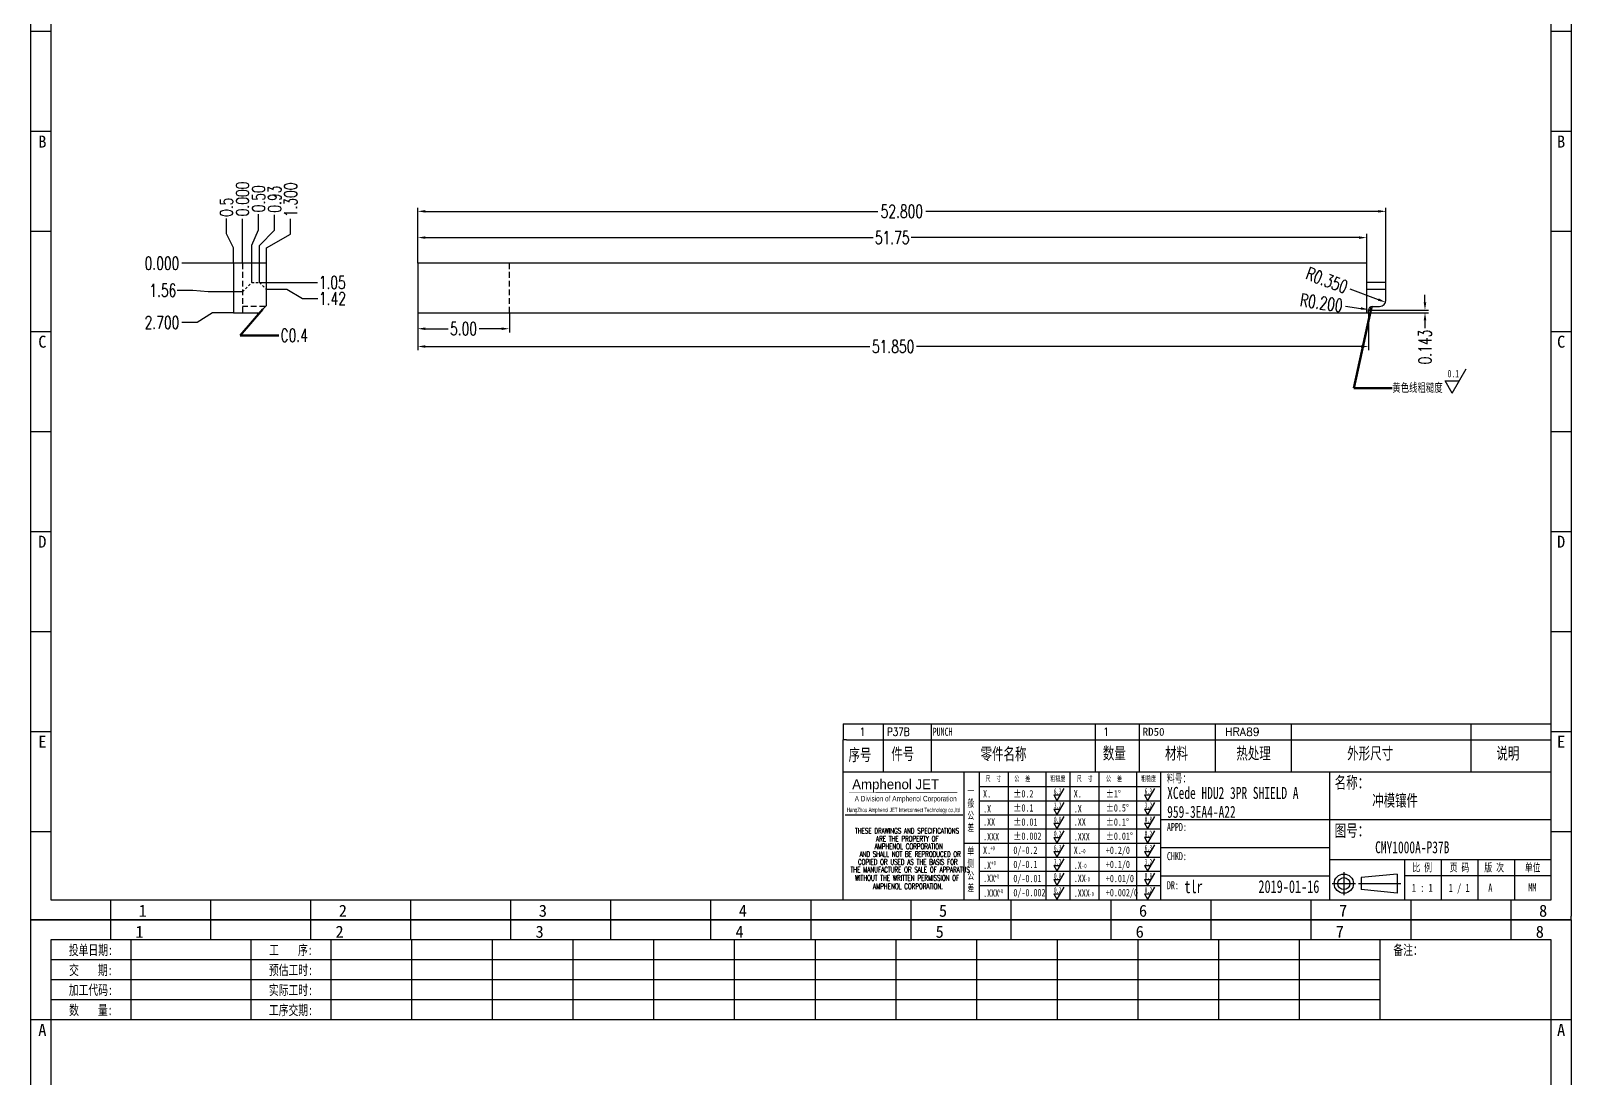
# Model space of a CAD drawing. Header units: millimetres. Extents: x -2852 to 5627, y -2271 to 1849.
# Drawn here: x -622.1 to -538.1, y 42.5 to 99.6 of the extents above; entities that cross this region are included whole.
import ezdxf
from ezdxf.enums import TextEntityAlignment as Align

# ---------------------------------------------------------------- set-up
doc = ezdxf.new("R2010")
doc.units = ezdxf.units.MM
doc.header["$PDSIZE"] = 3
doc.linetypes.add('DASHED', pattern=[19.05, 12.7, -6.35])
doc.linetypes.add('DASHED2', pattern=[9.525, 6.35, -3.175])
for name, color, linetype in [('1', 7, 'Continuous'), ('11', 4, 'DASHED2'), ('41', 1, 'Continuous')]:
    doc.layers.add(name, color=color, linetype=linetype)
doc.styles.add('CH', font='仿宋_GB2312_0.ttf')
doc.styles.add('jet02', font='simplex.shx', dxfattribs={"width": 0.7})
doc.styles.add('SIMPLEX', font='SIMPLEX')
doc.styles.get("Standard").update_dxf_attribs({"font": '仿宋_GB2312_0.ttf', "width": 0.7})
doc.styles.add('TEXTSTYLE_1', font='TRIUMB.TTF')
doc.styles.add('TEXTSTYLE_2', font='TRIUM.TTF')
doc.styles.add('tk', font='', dxfattribs={"width": 0.7})
doc.styles.add('tk 2', font='仿宋_GB2312_0.ttf', dxfattribs={"width": 0.65})
doc.styles.add('tk 4', font='simplex.shx', dxfattribs={"width": 0.65, "bigfont": 'bigfont.shx'})
doc.styles.get('tk').set_extended_font_data('NSimSun')
doc.dimstyles.new('jet02', dxfattribs={"dimtxt": 3.5, "dimasz": 2.1, "dimexe": 1, "dimexo": 0, "dimgap": 0.5, "dimtad": 0, "dimtoh": 1, "dimdec": 3, "dimzin": 9, "dimdsep": 46, "dimtxsty": 'jet02', "dimcen": 0, "dimclrt": 256, "dimazin": 2, "dimtfac": 1, "dimtdec": 3, "dimtofl": 0, "dimtmove": 0, "dimatfit": 1, "dimfxl": 0, "dimarcsym": 0})

# ---------------------------------------------------------------- blocks, each defined once
blk = doc.blocks.new('A3-N')
at = {"layer": '1', "color": 1}
for p, q in [((0, 0), (0, 296.73)), ((0, 296.73), (420, 296.73)), ((21.82, 291.27), (21.82, 296.73)), ((49.09, 291.27), (49.09, 296.73)), ((76.36, 291.27), (76.36, 296.73)), ((103.64, 291.27), (103.64, 296.73)), ((103.64, 291.27), (103.64, 296.73)), ((103.64, 291.27), (103.64, 296.73)), ((130.91, 291.27), (130.91, 296.73)), ((158.18, 291.27), (158.18, 296.73)), ((185.45, 291.27), (185.45, 296.73)), ((212.73, 291.27), (212.73, 296.73)), ((240, 291.27), (240, 296.73)), ((267.27, 291.27), (267.27, 296.73)), ((294.55, 291.27), (294.55, 296.73)), ((321.82, 291.27), (321.82, 296.73)), ((349.09, 291.27), (349.09, 296.73)), ((376.36, 291.27), (376.36, 296.73)), ((403.64, 291.27), (403.64, 296.73)), ((420, 296.73), (420, 1)), ((5.45, 269.45), (0, 269.45)), ((420, 269.45), (414.55, 269.45)), ((5.45, 242.18), (0, 242.18)), ((420, 242.18), (414.55, 242.18)), ((5.45, 214.91), (0, 214.91)), ((420, 214.91), (414.55, 214.91)), ((5.45, 187.64), (0, 187.64)), ((420, 187.64), (414.55, 187.64)), ((5.45, 160.36), (0, 160.36)), ((420, 160.36), (414.55, 160.36)), ((5.45, 133.09), (0, 133.09)), ((420, 133.09), (414.55, 133.09)), ((5.45, 105.82), (0, 105.82)), ((420, 105.82), (414.55, 105.82)), ((5.45, 78.55), (0, 78.55)), ((420, 78.55), (414.55, 78.55)), ((5.45, 51.27), (0, 51.27)), ((420, 51.27), (414.55, 51.27)), ((222.45, 49.09), (221.45, 49.09)), ((221.45, 49.09), (221.45, 40.36)), ((222.45, 49.09), (414.55, 49.09)), ((232.36, 49.09), (232.36, 40.36)), ((245.45, 49.09), (245.45, 40.36)), ((290.18, 49.09), (290.18, 40.36)), ((302.18, 49.09), (302.18, 40.36)), ((322.91, 49.09), (322.91, 40.36)), ((343.64, 49.09), (343.64, 40.36)), ((392.73, 40.36), (392.73, 49.09)), ((258.55, 40.36), (258.55, 5.44)), ((266.45, 40.36), (266.45, 5.44)), ((276.78, 40.36), (276.78, 5.45)), ((291.18, 40.36), (291.18, 5.45)), ((301.51, 40.37), (301.51, 5.46)), ((308.01, 40.36), (308.01, 5.45)), ((354.09, 40.36), (354.09, 5.45)), ((308.01, 32.39), (258.55, 32.39)), ((308.01, 28.54), (258.55, 28.54)), ((414.55, 27.27), (308.01, 27.27)), ((5.45, 24), (0, 24)), ((308.01, 24.69), (258.55, 24.69)), ((420, 24), (414.55, 24)), ((308.01, 16.99), (258.55, 16.99)), ((354.09, 19.63), (308.01, 19.63)), ((308.01, 13.14), (258.55, 13.14)), ((414.55, 16.36), (354.09, 16.36)), ((374.55, 16.36), (374.55, 5.45)), ((384.55, 16.36), (384.55, 5.45)), ((394.55, 16.36), (394.55, 5.45)), ((404.55, 16.36), (404.55, 5.45)), ((308.01, 9.29), (258.55, 9.29)), ((308.01, 11.99), (354.09, 11.99)), ((372.51, 12.49), (362.69, 11.5)), ((362.69, 11.5), (362.69, 8.23)), ((372.51, 12.49), (372.51, 7.25)), ((414.55, 12), (374.55, 12)), ((21.82, 0), (21.82, 5.45)), ((49.09, 0), (49.09, 5.45)), ((76.36, 0), (76.36, 5.45)), ((103.64, 0), (103.64, 5.45)), ((130.91, 0), (130.91, 5.45)), ((158.18, 0), (158.18, 5.45)), ((185.45, 0), (185.45, 5.45)), ((212.73, 0), (212.73, 5.45)), ((240, 0), (240, 5.45)), ((267.27, 0), (267.27, 5.45)), ((294.55, 0), (294.55, 5.45)), ((321.82, 0), (321.82, 5.45)), ((349.09, 0), (349.09, 5.45)), ((372.51, 7.25), (362.69, 8.23)), ((376.36, 0), (376.36, 5.45)), ((403.64, 0), (403.64, 5.45)), ((1, 0), (0, 0)), ((420, 0), (1, 0)), ((420, 0), (420, 1))]:
    blk.add_line(p, q, dxfattribs=at)
at = {"layer": '1'}
for p, q in [((414.55, 278.18), (414.55, 284.73)), ((221.45, 40.36), (221.45, 5.45)), ((221.45, 40.36), (414.55, 40.36)), ((221.45, 40.36), (414.55, 40.36)), ((254.41, 40.36), (254.41, 5.45)), ((283.28, 40.36), (283.28, 5.45)), ((308.01, 36.24), (258.55, 36.24)), ((222.08, 28.67), (254.12, 28.67)), ((308.01, 20.84), (254.41, 20.84))]:
    blk.add_line(p, q, dxfattribs=at)
at = {"layer": '1', "color": 1, "ltscale": 0.05}
for p, q in [((278.93, 34.04), (279.79, 32.56)), ((278.93, 34.04), (280.65, 34.04)), ((281.68, 35.84), (279.79, 32.56)), ((303.66, 34.05), (304.52, 32.56)), ((303.66, 34.05), (305.38, 34.05)), ((306.41, 35.84), (304.52, 32.56)), ((278.93, 30.19), (279.79, 28.71)), ((278.93, 30.19), (280.65, 30.19)), ((281.68, 31.99), (279.79, 28.71)), ((303.66, 30.2), (305.38, 30.2)), ((303.66, 30.2), (304.52, 28.71)), ((306.41, 31.99), (304.52, 28.71)), ((278.93, 26.34), (279.79, 24.86)), ((278.93, 26.34), (280.65, 26.34)), ((281.68, 28.14), (279.79, 24.86)), ((303.66, 26.35), (304.52, 24.86)), ((303.66, 26.35), (305.38, 26.35)), ((306.41, 28.14), (304.52, 24.86)), ((278.93, 22.49), (280.65, 22.49)), ((278.93, 22.49), (279.79, 21.01)), ((281.68, 24.29), (279.79, 21.01)), ((303.66, 22.5), (305.38, 22.5)), ((303.66, 22.5), (304.52, 21.01)), ((306.41, 24.29), (304.52, 21.01)), ((278.93, 18.66), (279.79, 17.17)), ((278.93, 18.66), (280.65, 18.66)), ((281.68, 20.45), (279.79, 17.17)), ((303.66, 18.66), (304.52, 17.18)), ((303.66, 18.66), (305.38, 18.66)), ((306.41, 20.46), (304.52, 17.18)), ((278.93, 14.81), (280.65, 14.81)), ((278.93, 14.81), (279.79, 13.32)), ((281.68, 16.6), (279.79, 13.32)), ((281.68, 12.75), (279.79, 9.47)), ((303.66, 14.81), (305.38, 14.81)), ((303.66, 14.81), (304.52, 13.33)), ((306.41, 16.61), (304.52, 13.33)), ((306.41, 12.76), (304.52, 9.48)), ((278.93, 10.96), (279.79, 9.47)), ((278.93, 10.96), (280.65, 10.96)), ((281.68, 8.9), (279.79, 5.62)), ((303.66, 10.96), (304.52, 9.48)), ((303.66, 10.96), (305.38, 10.96)), ((306.41, 8.91), (304.52, 5.63)), ((278.93, 7.11), (279.79, 5.62)), ((278.93, 7.11), (280.65, 7.11)), ((303.66, 7.11), (305.38, 7.11)), ((303.66, 7.11), (304.52, 5.63))]:
    blk.add_line(p, q, dxfattribs=at)
at = {"layer": '1', "color": 1, "ltscale": 0.1}
for p, q in [((358.01, 13.02), (358.01, 6.71)), ((354.86, 9.87), (361.17, 9.87)), ((362.03, 9.87), (373.54, 9.87))]:
    blk.add_line(p, q, dxfattribs=at)
at = {"layer": '1'}
blk.add_lwpolyline([(221.45, 5.45), (414.55, 5.45), (414.55, 291.27), (5.45, 291.27), (5.45, 5.45), (414.55, 5.45)], dxfattribs=at)
at = {"layer": '1', "color": 7, "linetype": 'Continuous', "const_width": 0.123}
blk.add_lwpolyline([(223.11, 34.74), (252.6, 34.76)], dxfattribs=at)
at = {"layer": '1', "color": 1}
for radius in [2.62, 1.64]:
    blk.add_circle((358.01, 9.87), radius, dxfattribs=at)
at = {"layer": '41'}
for p, q in [((27.27, 291.27), (27.27, 269.45)), ((60, 291.27), (60, 269.45)), ((81.82, 291.27), (81.82, 269.45)), ((103.82, 291.27), (103.82, 269.45)), ((125.82, 291.27), (125.82, 269.45)), ((147.82, 291.27), (147.82, 269.45)), ((169.82, 291.27), (169.82, 269.45)), ((191.82, 291.27), (191.82, 269.45)), ((213.82, 291.27), (213.82, 269.45)), ((235.82, 291.27), (235.82, 269.45)), ((257.82, 291.27), (257.82, 269.45)), ((279.82, 291.27), (279.82, 269.45)), ((301.82, 291.27), (301.82, 269.45)), ((323.82, 291.27), (323.82, 269.45)), ((345.82, 291.27), (345.82, 269.45)), ((367.82, 291.27), (367.82, 269.45)), ((367.82, 285.82), (5.45, 285.82)), ((367.82, 280.36), (5.45, 280.36)), ((367.82, 274.91), (5.45, 274.91)), ((414.55, 269.45), (5.45, 269.45))]:
    blk.add_line(p, q, dxfattribs=at)
at = {"layer": '1', "color": 1}
for s, p in [('1', (29.64, 295.11)), ('2', (84.18, 295.11)), ('3', (138.73, 295.11)), ('4', (193.27, 295.11)), ('5', (247.82, 295.11)), ('6', (302.36, 295.11)), ('7', (356.91, 295.11)), ('8', (411.45, 295.11)), ('1', (30.53, 4.11)), ('2', (85.08, 4.11)), ('3', (139.62, 4.11)), ('4', (194.17, 4.11)), ('5', (248.72, 4.11)), ('6', (303.26, 4.11)), ('7', (357.81, 4.11)), ('8', (412.35, 4.11))]:
    blk.add_text(s, height=3.27, dxfattribs=at).set_placement(p, align=Align.TOP_CENTER)
at = {"layer": '1', "style": 'tk', "width": 0.7}
for s, p in [('投单日期:', (16.36, 288.55)), ('工    序:', (70.91, 288.55)), ('备注：', (375.51, 288.55)), ('交    期:', (16.36, 283.09)), ('预估工时:', (70.91, 283.09)), ('加工代码:', (16.36, 277.64)), ('实际工时:', (70.91, 277.64)), ('数    量:', (16.36, 272.18)), ('工序交期:', (70.91, 272.18))]:
    blk.add_text(s, height=2.727, dxfattribs=at).set_placement(p, align=Align.MIDDLE)
at = {"layer": '1', "color": 1}
for s, p in [('A', (2.04, 268.36)), ('B', (2.04, 213.82)), ('C', (2.04, 159.27)), ('D', (2.04, 104.73)), ('E', (2.04, 50.18))]:
    blk.add_text(s, height=3.27, dxfattribs=at).set_placement(p, align=Align.TOP_LEFT)
for s, p in [('A', (418.37, 268.36)), ('B', (418.37, 213.82)), ('C', (418.37, 159.27)), ('D', (418.37, 104.73)), ('E', (418.37, 50.18))]:
    blk.add_text(s, height=3.27, dxfattribs=at).set_placement(p, align=Align.TOP_RIGHT)
at = {"layer": '1', "color": 1, "style": 'tk 2', "width": 0.7}
for s, height, p in [('序号', 3.273, (222.96, 43.34)), ('件号', 3.273, (234.62, 43.61)), ('零件名称', 3.273, (258.97, 43.61)), ('数量', 3.273, (292.3, 43.78)), ('材料', 3.273, (309.27, 43.78)), ('热处理', 3.273, (328.71, 43.78)), ('外形尺寸', 3.273, (358.94, 43.78)), ('说明', 3.273, (399.61, 43.78)), ('料号：', 2.182, (309.77, 37.46)), ('名称：', 3.273, (355.52, 35.79)), ('图号：', 3.273, (355.52, 22.7)), ('比 例', 2.182, (376.69, 13.18)), ('页 码', 2.182, (386.85, 13.18)), ('版 次', 2.182, (396.31, 13.18)), ('单位', 2.182, (407.35, 13.18))]:
    blk.add_text(s, height=height, dxfattribs=at).set_placement(p)
at = {"layer": '1', "color": 7, "linetype": 'Continuous', "style": 'TEXTSTYLE_1'}
blk.add_text('Amphenol JET', height=2.7, dxfattribs=at).set_placement((223.96, 35.61))
at = {"layer": '1', "color": 7, "linetype": 'Continuous'}
for s, height, style, width, p in [('A Division of Amphenol Corporation', 1.5, 'TEXTSTYLE_2', 0.7, (224.64, 32.29)), ('HangZhou Amphenol JET Interconnect Technology co.,ltd ', 1.2, 'TEXTSTYLE_2', 0.6, (222.47, 29.36)), ('THESE DRAWINGS AND SPECIFICATIONS', 1.5, 'tk 4', 0.6, (224.73, 23.52)), ('ARE THE PROPERTY OF', 1.5, 'tk 4', 0.6, (230.45, 21.35)), ('AND SHALL NOT BE REPRODUCED OR', 1.5, 'tk 4', 0.6, (225.95, 17.17)), ('AMPHENOL CORPORATION', 1.5, 'tk 4', 0.6, (230.04, 19.27)), ('THE MANUFACTURE OR SALE OF APPARATUS', 1.5, 'tk 4', 0.6, (223.5, 12.92)), ('COPIED OR USED AS THE BASIS FOR', 1.5, 'tk 4', 0.6, (225.54, 15.02)), ('WITHOUT THE WRITTEN PERMISSION OF', 1.5, 'tk 4', 0.6, (224.73, 10.67)), ('AMPHENOL CORPORATION.', 1.5, 'tk 4', 0.6, (229.63, 8.4))]:
    blk.add_text(s, height=height, dxfattribs=dict(at, style=style, width=width)).set_placement(p)
at = {"layer": '1', "color": 1, "style": 'tk 2', "width": 0.7}
for s, p in [('X.', (259.64, 34.37)), ('%%P0.2', (267.9, 34.37)), ('X.', (284.37, 34.37)), ('%%P1%%D', (293.12, 34.37)), ('.X', (259.64, 30.28)), ('%%P0.1', (267.9, 30.52)), ('.X', (284.37, 30.28)), ('%%P0.5%%D', (293.12, 30.52)), ('.XX', (259.64, 26.71)), ('%%P0.01', (267.9, 26.67)), ('.XX', (284.37, 26.71)), ('%%P0.1%%D', (293.12, 26.67)), ('.XXX', (259.64, 22.68)), ('%%P0.002', (267.9, 22.82)), ('.XXX', (284.37, 22.68)), ('%%P0.01%%D', (293.12, 22.82)), ('X.', (259.64, 18.97)), ('0/-0.2', (267.9, 18.97)), ('X.', (284.37, 18.97)), ('+0.2/0', (293.12, 18.97)), ('.X', (259.64, 14.88)), ('0/-0.1', (267.9, 15.12)), ('.X', (284.37, 14.88)), ('+0.1/0', (293.12, 15.12)), ('.XX', (259.64, 11.31)), ('0/-0.01', (267.9, 11.27)), ('0/-0.002', (267.9, 7.42)), ('.XX', (284.37, 11.31)), ('+0.01/0', (293.12, 11.27)), ('+0.002/0', (293.12, 7.42)), ('.XXX', (259.64, 7.28)), ('.XXX', (284.37, 7.28))]:
    blk.add_text(s, height=2, dxfattribs=at).set_placement(p, align=Align.MIDDLE_LEFT)
at = {"layer": '1', "color": 1, "ltscale": 0.05, "style": 'tk 2', "width": 0.5}
for s, p in [('6.3', (279.01, 34.26)), ('6.3', (303.74, 34.27)), ('3.2', (279.01, 30.41)), ('3.2', (303.74, 30.42)), ('0.8', (279.01, 26.56)), ('0.8', (303.74, 26.57)), ('0.2', (279.01, 22.71)), ('0.2', (303.74, 22.72)), ('6.3', (279.01, 18.87)), ('6.3', (303.74, 18.88)), ('3.2', (279.01, 15.02)), ('0.8', (279.01, 11.17)), ('3.2', (303.74, 15.03)), ('0.8', (303.74, 11.18)), ('0.2', (279.01, 7.32)), ('0.2', (303.74, 7.33))]:
    blk.add_text(s, height=1.6, dxfattribs=at).set_placement(p)
at = {"layer": '1', "style": 'tk 2', "width": 0.7}
for s, p in [('APPD:', (309.77, 24.21)), ('CHKD:', (309.77, 16.27)), ('DR:', (309.77, 8.35))]:
    blk.add_text(s, height=2.182, dxfattribs=at).set_placement(p)
at = {"layer": '1', "color": 7, "style": 'tk 2', "width": 0.7}
blk.add_text('MM', height=2.182, dxfattribs=at).set_placement((408.31, 7.75))
at = {"layer": '1', "color": 1, "ltscale": 0.05, "char_height": 1.5, "width": 6.3627, "attachment_point": 1, "style": 'tk 2'}
for s, insert in [('尺  寸', (260.31, 39.25)), ('公  差', (268.17, 39.25)), ('粗糙度', (277.98, 39.25)), ('尺  寸', (285.2, 39.25)), ('公  差', (293.18, 39.25)), ('粗糙度', (302.71, 39.26))]:
    blk.add_mtext(s, dxfattribs=dict(at, insert=insert))
at = {"layer": '1', "ltscale": 0.05, "char_height": 2, "width": 2.5195, "attachment_point": 1, "style": 'tk 2'}
for s, insert in [('一般公差', (255.39, 36.11)), ('单侧公差', (255.39, 19.71))]:
    blk.add_mtext(s, dxfattribs=dict(at, insert=insert))
at = {"layer": '1', "color": 1, "ltscale": 0.05, "char_height": 1.2, "width": 5.1396, "attachment_point": 1, "line_spacing_factor": 0.8, "style": 'tk 2'}
for s, insert in [('+0', (261.58, 20.13)), ('-0', (286.31, 19.33)), ('+0', (261.88, 16.09)), ('-0', (286.61, 15.29)), ('+0', (262.79, 12.45)), ('+0', (263.87, 8.44)), ('-0', (287.51, 11.65)), ('-0', (288.59, 7.64))]:
    blk.add_mtext(s, dxfattribs=dict(at, insert=insert))
at = {"layer": '1', "style": 'tk 2', "width": 0.7}
for tag, p in [('PATR-NO1', (309.84, 32.96)), ('TITLE', (365.74, 30.9)), ('PATR-NO2', (309.84, 27.81)), ('DWG-NO:', (366.54, 18.14))]:
    blk.add_attdef(tag, p, '', height=3.27, dxfattribs=at)
at = {"layer": '1', "color": 1, "style": 'tk 2', "width": 0.7}
for tag, p in [('DRAW', (314.55, 7.27)), ('DATE', (334.72, 7.32))]:
    blk.add_attdef(tag, p, '', height=3.49, dxfattribs=at)
at = {"layer": '1', "style": 'tk 2', "width": 0.7}
for tag, p in [('SCALE', (376.55, 8.73)), ('SHEET', (386.6, 8.72)), ('REV', (397.38, 8.73))]:
    blk.add_attdef(tag, text='', height=2.18, dxfattribs=at).set_placement(p, align=Align.MIDDLE_LEFT)
blk = doc.blocks.new('FB3')
at = {"layer": '1', "color": 1}
for p, q in [((0, 4.36), (193.09, 4.36)), ((0, 4.36), (0, 0)), ((10.91, 4.36), (10.91, 0)), ((24, 4.36), (24, 0)), ((68.73, 4.36), (68.73, 0)), ((80.73, 4.36), (80.73, 0)), ((101.45, 4.36), (101.45, 0)), ((122.18, 4.36), (122.18, 0)), ((171.27, 0), (171.27, 4.36))]:
    blk.add_line(p, q, dxfattribs=at)
at = {"layer": '1'}
for tag, style, p in [('ITEM', 'SIMPLEX', (4.36, 2.18)), ('PARTNO', 'SIMPLEX', (12, 2.18)), ('QTY', 'SIMPLEX', (74.18, 2.18)), ('MATL', 'CH', (81.72, 2.18)), ('FINISH', 'SIMPLEX', (104.17, 2.18)), ('SPEC', 'SIMPLEX', (130.91, 2.18)), ('REMARK', 'SIMPLEX', (174.06, 2.18))]:
    blk.add_attdef(tag, text='', height=2.18, dxfattribs=dict(at, style=style)).set_placement(p, align=Align.MIDDLE_LEFT)
at = {"layer": '1', "style": 'tk', "width": 0.7}
blk.add_attdef('DIE', text='', height=2.18, dxfattribs=at).set_placement((24.43, 2.18), align=Align.MIDDLE_LEFT)
blk = doc.blocks.new('*D2756')
at = {"layer": '41', "ltscale": 0.05}
blk.add_line((304.616, -2365.5), (301.303, -2365.5), dxfattribs=at)
at = {"layer": 'Defpoints', "color": 0, "ltscale": 0.05}
for p in [(301.303, -2365.5), (304.616, -2365.5), (304.616, -2365.5)]:
    blk.add_point(p, dxfattribs=at)
at = {"layer": '41', "ltscale": 0.05, "insert": (300.223, -2365.5), "char_height": 0.7, "attachment_point": 5, "style": 'jet02'}
blk.add_mtext('0.000', dxfattribs=at)
blk = doc.blocks.new('*D2757')
at = {"layer": '41', "ltscale": 0.05}
for p, q in [((302.143, -2368.732), (301.303, -2368.732)), ((302.983, -2368.2), (302.143, -2368.732)), ((304.116, -2368.2), (302.983, -2368.2))]:
    blk.add_line(p, q, dxfattribs=at)
at = {"layer": 'Defpoints', "color": 0, "ltscale": 0.05}
for p in [(304.616, -2365.5), (301.303, -2368.732), (304.116, -2368.2)]:
    blk.add_point(p, dxfattribs=at)
at = {"layer": '41', "ltscale": 0.05, "insert": (300.223, -2368.732), "char_height": 0.7, "attachment_point": 5, "style": 'jet02'}
blk.add_mtext('2.700', dxfattribs=at)
blk = doc.blocks.new('*D2758')
at = {"layer": '41', "ltscale": 0.05}
for p, q in [((301.898, -2366.982), (301.058, -2366.982)), ((302.738, -2367.057), (301.898, -2366.982)), ((304.616, -2367.057), (302.738, -2367.057))]:
    blk.add_line(p, q, dxfattribs=at)
at = {"layer": 'Defpoints', "color": 0, "ltscale": 0.05}
for p in [(304.616, -2365.5), (301.058, -2366.982), (304.616, -2367.057)]:
    blk.add_point(p, dxfattribs=at)
at = {"layer": '41', "ltscale": 0.05, "insert": (300.27, -2366.982), "char_height": 0.7, "attachment_point": 5, "style": 'jet02'}
blk.add_mtext('1.56', dxfattribs=at)
blk = doc.blocks.new('*D2759')
at = {"layer": '41', "ltscale": 0.05}
for p, q in [((305.916, -2366.924), (307.041, -2366.924)), ((307.041, -2366.924), (307.881, -2367.428)), ((307.881, -2367.428), (308.721, -2367.428))]:
    blk.add_line(p, q, dxfattribs=at)
at = {"layer": 'Defpoints', "color": 0, "ltscale": 0.05}
for p in [(304.616, -2365.5), (305.916, -2366.924), (308.721, -2367.428)]:
    blk.add_point(p, dxfattribs=at)
at = {"layer": '41', "ltscale": 0.05, "insert": (309.521, -2367.428), "char_height": 0.7, "attachment_point": 5, "style": 'jet02'}
blk.add_mtext('1.42', dxfattribs=at)
blk = doc.blocks.new('*D2760')
at = {"layer": '41', "ltscale": 0.05}
blk.add_line((305.545, -2366.553), (308.709, -2366.553), dxfattribs=at)
at = {"layer": 'Defpoints', "color": 0, "ltscale": 0.05}
for p in [(304.616, -2365.5), (305.545, -2366.553), (308.709, -2366.553)]:
    blk.add_point(p, dxfattribs=at)
at = {"layer": '41', "ltscale": 0.05, "insert": (309.509, -2366.553), "char_height": 0.7, "attachment_point": 5, "style": 'jet02'}
blk.add_mtext('1.05', dxfattribs=at)
blk = doc.blocks.new('*D2761')
at = {"layer": '41', "ltscale": 0.05}
blk.add_line((304.616, -2365.5), (304.616, -2363.077), dxfattribs=at)
at = {"layer": 'Defpoints', "color": 0, "ltscale": 0.05}
for p in [(304.616, -2363.077), (304.616, -2365.5), (304.616, -2365.5)]:
    blk.add_point(p, dxfattribs=at)
at = {"layer": '41', "ltscale": 0.05, "insert": (304.616, -2361.997), "char_height": 0.7, "attachment_point": 5, "rotation": 90, "style": 'jet02'}
blk.add_mtext('0.000', dxfattribs=at)
blk = doc.blocks.new('*D2762')
at = {"layer": '41', "ltscale": 0.05}
for p, q in [((303.741, -2363.901), (303.741, -2363.061)), ((304.116, -2364.66), (303.741, -2363.901)), ((304.116, -2365.5), (304.116, -2364.66))]:
    blk.add_line(p, q, dxfattribs=at)
at = {"layer": 'Defpoints', "color": 0, "ltscale": 0.05}
for p in [(303.741, -2363.061), (304.116, -2365.5), (304.616, -2365.5)]:
    blk.add_point(p, dxfattribs=at)
at = {"layer": '41', "ltscale": 0.05, "insert": (303.741, -2362.448), "char_height": 0.7, "attachment_point": 5, "rotation": 90, "style": 'jet02'}
blk.add_mtext('0.5', dxfattribs=at)
blk = doc.blocks.new('*D2763')
at = {"layer": '41', "ltscale": 0.05}
for p, q in [((305.491, -2363.672), (305.491, -2362.832)), ((305.12, -2364.512), (305.491, -2363.672)), ((305.12, -2366.553), (305.12, -2364.512))]:
    blk.add_line(p, q, dxfattribs=at)
at = {"layer": 'Defpoints', "color": 0, "ltscale": 0.05}
for p in [(305.491, -2362.832), (304.616, -2365.5), (305.12, -2366.553)]:
    blk.add_point(p, dxfattribs=at)
at = {"layer": '41', "ltscale": 0.05, "insert": (305.491, -2361.985), "char_height": 0.7, "attachment_point": 5, "rotation": 90, "style": 'jet02'}
blk.add_mtext('0.50', dxfattribs=at)
blk = doc.blocks.new('*D2764')
at = {"layer": '41', "ltscale": 0.05}
for p, q in [((306.366, -2363.695), (306.366, -2362.855)), ((305.545, -2364.535), (306.366, -2363.695)), ((305.545, -2366.553), (305.545, -2364.535))]:
    blk.add_line(p, q, dxfattribs=at)
at = {"layer": 'Defpoints', "color": 0, "ltscale": 0.05}
for p in [(306.366, -2362.855), (304.616, -2365.5), (305.545, -2366.553)]:
    blk.add_point(p, dxfattribs=at)
at = {"layer": '41', "ltscale": 0.05, "insert": (306.366, -2362.008), "char_height": 0.7, "attachment_point": 5, "rotation": 90, "style": 'jet02'}
blk.add_mtext('0.93', dxfattribs=at)
blk = doc.blocks.new('*D2765')
at = {"layer": '41', "ltscale": 0.05}
for p, q in [((307.241, -2363.917), (307.241, -2363.077)), ((305.916, -2364.66), (307.241, -2363.917)), ((305.916, -2365.5), (305.916, -2364.66))]:
    blk.add_line(p, q, dxfattribs=at)
at = {"layer": 'Defpoints', "color": 0, "ltscale": 0.05}
for p in [(307.241, -2363.077), (304.616, -2365.5), (305.916, -2365.5)]:
    blk.add_point(p, dxfattribs=at)
at = {"layer": '41', "ltscale": 0.05, "insert": (307.241, -2362.043), "char_height": 0.7, "attachment_point": 5, "rotation": 90, "style": 'jet02'}
blk.add_mtext('1.300', dxfattribs=at)
blk = doc.blocks.new('*D2766')
at = {"layer": '41', "ltscale": 0.05}
for p, q in [((369.098, -2367.637), (369.098, -2367.217)), ((366.02, -2368.057), (369.298, -2368.057)), ((366.02, -2368.2), (369.298, -2368.2)), ((369.098, -2368.62), (369.098, -2369.04))]:
    blk.add_line(p, q, dxfattribs=at)
for points in [[(369.028, -2367.637), (369.168, -2367.637), (369.098, -2368.057)], [(369.028, -2368.62), (369.168, -2368.62), (369.098, -2368.2)]]:
    blk.add_solid(points, dxfattribs=at)
at = {"layer": 'Defpoints', "color": 0, "ltscale": 0.05}
for p in [(366.02, -2368.057), (366.02, -2368.2), (369.098, -2368.2)]:
    blk.add_point(p, dxfattribs=at)
at = {"layer": '41', "ltscale": 0.05, "insert": (369.098, -2370.073), "char_height": 0.7, "attachment_point": 5, "rotation": 90, "style": 'jet02'}
blk.add_mtext('0.143', dxfattribs=at)
blk = doc.blocks.new('*D2767')
at = {"layer": '41', "ltscale": 0.05}
for p, q in [((314.17, -2368.2), (314.17, -2370.242)), ((366.02, -2368.2), (366.02, -2370.242)), ((314.59, -2370.042), (338.828, -2370.042)), ((365.6, -2370.042), (341.362, -2370.042))]:
    blk.add_line(p, q, dxfattribs=at)
for points in [[(314.59, -2369.972), (314.59, -2370.112), (314.17, -2370.042)], [(365.6, -2369.972), (365.6, -2370.112), (366.02, -2370.042)]]:
    blk.add_solid(points, dxfattribs=at)
at = {"layer": 'Defpoints', "color": 0, "ltscale": 0.05}
for p in [(314.17, -2368.2), (366.02, -2368.2), (314.17, -2370.042)]:
    blk.add_point(p, dxfattribs=at)
at = {"layer": '41', "ltscale": 0.05, "insert": (340.095, -2370.042), "char_height": 0.7, "attachment_point": 5, "style": 'jet02'}
blk.add_mtext('51.850', dxfattribs=at)
blk = doc.blocks.new('*D2768')
at = {"layer": '41', "ltscale": 0.05}
for p, q in [((314.17, -2365.5), (314.17, -2363.903)), ((314.59, -2364.103), (339.012, -2364.103)), ((365.5, -2364.103), (341.078, -2364.103)), ((365.92, -2365.5), (365.92, -2363.903))]:
    blk.add_line(p, q, dxfattribs=at)
for points in [[(314.59, -2364.033), (314.59, -2364.173), (314.17, -2364.103)], [(365.5, -2364.033), (365.5, -2364.173), (365.92, -2364.103)]]:
    blk.add_solid(points, dxfattribs=at)
at = {"layer": 'Defpoints', "color": 0, "ltscale": 0.05}
for p in [(314.17, -2364.103), (314.17, -2365.5), (365.92, -2365.5)]:
    blk.add_point(p, dxfattribs=at)
at = {"layer": '41', "ltscale": 0.05, "insert": (340.045, -2364.103), "char_height": 0.7, "attachment_point": 5, "style": 'jet02'}
blk.add_mtext('51.75', dxfattribs=at)
blk = doc.blocks.new('*D2769')
at = {"layer": '41', "ltscale": 0.05}
for p, q in [((314.17, -2365.5), (314.17, -2362.472)), ((314.59, -2362.672), (339.257, -2362.672)), ((366.55, -2362.672), (341.883, -2362.672)), ((366.97, -2366.553), (366.97, -2362.472))]:
    blk.add_line(p, q, dxfattribs=at)
for points in [[(314.59, -2362.602), (314.59, -2362.742), (314.17, -2362.672)], [(366.55, -2362.602), (366.55, -2362.742), (366.97, -2362.672)]]:
    blk.add_solid(points, dxfattribs=at)
at = {"layer": 'Defpoints', "color": 0, "ltscale": 0.05}
for p in [(314.17, -2362.672), (314.17, -2365.5), (366.97, -2366.553)]:
    blk.add_point(p, dxfattribs=at)
at = {"layer": '41', "ltscale": 0.05, "insert": (340.57, -2362.672), "char_height": 0.7, "attachment_point": 5, "style": 'jet02'}
blk.add_mtext('52.800', dxfattribs=at)
blk = doc.blocks.new('*D2770')
at = {"layer": '41', "ltscale": 0.05}
blk.add_line((364.764, -2367.847), (365.606, -2367.969), dxfattribs=at)
blk.add_solid([(365.616, -2367.899), (365.596, -2368.038), (366.022, -2368.028)], dxfattribs=at)
at = {"layer": 'Defpoints', "color": 0, "ltscale": 0.05}
for p in [(366.022, -2368.028), (366.22, -2368.057)]:
    blk.add_point(p, dxfattribs=at)
at = {"layer": '41', "ltscale": 0.05, "insert": (363.453, -2367.659), "char_height": 0.7, "attachment_point": 5, "rotation": 351.81034, "style": 'jet02'}
blk.add_mtext('R0.200', dxfattribs=at)
blk = doc.blocks.new('*D2771')
at = {"layer": '41', "ltscale": 0.05}
blk.add_line((364.992, -2366.896), (366.554, -2367.482), dxfattribs=at)
blk.add_solid([(366.579, -2367.417), (366.53, -2367.548), (366.948, -2367.63)], dxfattribs=at)
at = {"layer": 'Defpoints', "color": 0, "ltscale": 0.05}
for p in [(366.62, -2367.507), (366.948, -2367.63)]:
    blk.add_point(p, dxfattribs=at)
at = {"layer": '41', "ltscale": 0.05, "insert": (363.752, -2366.43), "char_height": 0.7, "attachment_point": 5, "rotation": 339.41318, "style": 'jet02'}
blk.add_mtext('R0.350', dxfattribs=at)
blk = doc.blocks.new('*D2772')
at = {"layer": '41', "ltscale": 0.05}
for p, q in [((314.17, -2368.2), (314.17, -2369.272)), ((319.17, -2368.2), (319.17, -2369.272)), ((314.59, -2369.072), (315.823, -2369.072)), ((318.75, -2369.072), (317.517, -2369.072))]:
    blk.add_line(p, q, dxfattribs=at)
for points in [[(314.59, -2369.002), (314.59, -2369.142), (314.17, -2369.072)], [(318.75, -2369.002), (318.75, -2369.142), (319.17, -2369.072)]]:
    blk.add_solid(points, dxfattribs=at)
at = {"layer": 'Defpoints', "color": 0, "ltscale": 0.05}
for p in [(314.17, -2368.2), (319.17, -2368.2), (314.17, -2369.072)]:
    blk.add_point(p, dxfattribs=at)
at = {"layer": '41', "ltscale": 0.05, "insert": (316.67, -2369.072), "char_height": 0.7, "attachment_point": 5, "style": 'jet02'}
blk.add_mtext('5.00', dxfattribs=at)

msp = doc.modelspace()

# ---------------------------------------------------------------- linework, layer by layer
at = {"layer": '1', "ltscale": 0.05}
for p, q in [((-609.2916, 86.9299), (-611.0916, 86.9299)), ((-611.0916, 86.9299), (-611.0916, 84.2299)), ((-609.2916, 84.6299), (-609.2916, 86.9299)), ((-549.2878, 86.9299), (-601.0378, 86.9299)), ((-601.0378, 86.9299), (-601.0378, 84.2299)), ((-549.2878, 84.2299), (-549.2878, 86.9299)), ((-548.2378, 85.8772), (-549.2878, 85.8772)), ((-548.2378, 84.9229), (-548.2378, 85.8772)), ((-549.2878, 85.5059), (-548.2378, 85.5059)), ((-611.0916, 84.2299), (-609.6916, 84.2299)), ((-609.6916, 84.2299), (-609.2916, 84.6299)), ((-601.0378, 84.2299), (-549.1878, 84.2299))]:
    msp.add_line(p, q, dxfattribs=at)
at = {"layer": '1', "color": 2, "ltscale": 0.05}
for p, q in [((-549.1878, 84.2299), (-549.1878, 84.3729)), ((-548.9878, 84.5729), (-548.5878, 84.5729))]:
    msp.add_line(p, q, dxfattribs=at)
for centre, radius, start, end in [((-548.5878, 84.9229), 0.35, 270, 360), ((-548.9878, 84.3729), 0.2, 90, 180)]:
    msp.add_arc(centre, radius, start, end, dxfattribs=at)
at = {"layer": '11', "ltscale": 0.05}
for p, q in [((-610.5916, 86.9299), (-610.5916, 84.2299)), ((-596.0378, 84.2299), (-596.0378, 86.9299)), ((-609.3487, 84.5729), (-610.5916, 84.5729))]:
    msp.add_line(p, q, dxfattribs=at)
at = {"layer": '11', "linetype": 'DASHED', "ltscale": 0.01}
msp.add_lwpolyline([(-610.5916, 85.3728), (-610.0872, 85.8772), (-609.663, 85.8772), (-609.2916, 85.5059)], dxfattribs=at)
at = {"layer": '41', "color": 2, "ltscale": 0.05}
for p, q in [((-544.6254, 79.8438), (-543.8556, 81.1772)), ((-544.6254, 79.8438), (-545.0103, 80.5105)), ((-545.0103, 80.5105), (-544.2405, 80.5105))]:
    msp.add_line(p, q, dxfattribs=at)

# ---------------------------------------------------------------- block references
at = {"layer": '1', "ltscale": 0.05, "xscale": 0.2000000000000455, "yscale": 0.2000000000000455, "zscale": 0.2000000000000455}
for p, values in [((-622.1366, 51.1237), {'DWG-NO:': 'CMY1000A-P37B', 'TITLE': '冲模镶件', 'REV': 'A', 'SHEET': '1 / 1', 'DRAW': 'tlr', 'DATE': '2019-01-16', 'PATR-NO1': 'XCede HDU2 3PR SHIELD A', 'PATR-NO2': '959-3EA4-A22', 'SCALE': '1 : 1'}), ((-622.1366, -8.2217), {'DWG-NO:': 'CMY1000A-P37C', 'TITLE': '冲模镶件', 'REV': 'A', 'SHEET': '1 / 1', 'DRAW': 'tlr', 'DATE': '2019-01-16', 'PATR-NO1': 'XCede HDU2 3PR SHIELD A', 'PATR-NO2': '959-3EA4-A22', 'SCALE': '1 : 1'})]:
    msp.add_blockref('A3-N', p, dxfattribs=at).add_auto_attribs(values)
at = {"layer": '1', "ltscale": 0.05}
ref = msp.add_blockref('FB3', (-577.8457, 60.9419), dxfattribs=dict(at, xscale=0.2000000000000455, yscale=0.2000000000000455, zscale=0.2000000000000455))
ref.add_attrib('PARTNO', 'P37B', dxfattribs={"height": 0.43636, "style": 'SIMPLEX', "width": 0.8}).set_placement((-575.4457, 61.3783), align=Align.MIDDLE_LEFT)
ref.add_attrib('ITEM', '1', dxfattribs={"height": 0.4364, "style": 'SIMPLEX'}).set_placement((-576.973, 61.3783), align=Align.MIDDLE_LEFT)
ref.add_attrib('DIE', 'PUNCH', dxfattribs={"height": 0.43636, "style": 'tk', "width": 0.7}).set_placement((-572.9597, 61.3783), align=Align.MIDDLE_LEFT)
ref.add_attrib('QTY', '1', dxfattribs={"height": 0.4364, "style": 'SIMPLEX'}).set_placement((-563.6858, 61.3783), align=Align.MIDDLE_LEFT)
ref.add_attrib('MATL', 'RD50', dxfattribs={"height": 0.43636, "style": 'CH'}).set_placement((-561.5025, 61.3783), align=Align.MIDDLE_LEFT)
ref.add_attrib('FINISH', 'HRA89', dxfattribs={"height": 0.43636, "style": 'SIMPLEX'}).set_placement((-557.0111, 61.3783), align=Align.MIDDLE_LEFT)

# ---------------------------------------------------------------- texts
at = {"layer": '41', "color": 2, "ltscale": 0.05, "style": 'tk 2', "width": 0.65}
msp.add_text('0.1', height=0.4, dxfattribs=at).set_placement((-544.8818, 80.7103))
at = {"layer": '41', "ltscale": 0.05, "insert": (-608.5181, 82.9949), "char_height": 0.7, "attachment_point": 4, "style": 'jet02'}
msp.add_mtext('C0.4', dxfattribs=at)
at = {"layer": '41', "color": 2, "ltscale": 0.05, "insert": (-547.8928, 80.1184), "char_height": 0.466667, "attachment_point": 4, "style": 'jet02'}
msp.add_mtext('{\\fSimSun|b0|i0|c134|p54;黄色线粗糙度}', dxfattribs=at)

# ---------------------------------------------------------------- dimensions: what is measured, and where the dimension line sits
at = {"layer": '41', "ltscale": 0.05}
for feature_location, offset, dtype, origin, override, picture, middle, set_off in [((-610.5916102385, 86.9299153617), (0, 2.4232475059), 1, (-610.5916102385, 86.9299153617), {"dimscale": 0.2, "dimtoh": 0, "dimzin": 1, "dimclrd": 256, "dimclre": 256, "dimadec": 3, "dimazin": 0, "dimatfit": 3, "dimlwd": 65535, "dimlwe": 65535}, '*D2761', (-610.5916102385, 90.4331628676), (-915.2077048823, 2452.4298167741)), ((-609.2916, 86.9299), (1.325, 2.4232), 1, (-610.5916, 86.9299), {"dimscale": 0.2, "dimtoh": 0, "dimzin": 1, "dimclrd": 256, "dimclre": 256, "dimadec": 3, "dimazin": 0, "dimatfit": 3, "dimlwd": 65535, "dimlwe": 65535}, '*D2765', (-607.9666, 90.3865), (-915.2077, 2452.4298)), ((-610.0872, 85.8772), (0.3706, 3.7209), 1, (-610.5916, 86.9299), {"dimscale": 0.2, "dimtoh": 0, "dimdec": 2, "dimzin": 1, "dimclrd": 256, "dimclre": 256, "dimazin": 0, "dimatfit": 3, "dimlwd": 65535, "dimlwe": 65535}, '*D2763', (-609.7166, 90.4448), (-915.2077, 2452.4298)), ((-609.663, 85.8772), (0.8213, 3.6976), 1, (-610.5916, 86.9299), {"dimscale": 0.2, "dimtoh": 0, "dimdec": 2, "dimzin": 1, "dimclrd": 256, "dimclre": 256, "dimazin": 0, "dimatfit": 3, "dimlwd": 65535, "dimlwe": 65535}, '*D2764', (-608.8416, 90.4215), (-915.2077, 2452.4298)), ((-611.0916, 86.9299), (-0.375, 2.4389), 1, (-610.5916, 86.9299), {"dimscale": 0.2, "dimtoh": 0, "dimdec": 1, "dimzin": 1, "dimclrd": 256, "dimclre": 256, "dimadec": 1, "dimazin": 0, "dimatfit": 3, "dimlwd": 65535, "dimlwe": 65535}, '*D2762', (-611.4666, 89.9822), (-915.2077, 2452.4298)), ((-610.5916102385, 86.9299153617), (-3.3130717043, 0), 0, (-610.5916102385, 86.9299153617), {"dimscale": 0.2, "dimtoh": 0, "dimzin": 1, "dimclrd": 256, "dimclre": 256, "dimadec": 3, "dimazin": 0, "dimatfit": 3, "dimlwd": 65535, "dimlwe": 65535}, '*D2756', (-614.9846819429, 86.9299153617), (-915.2077048823, 2452.4298167741)), ((-611.0916, 84.2299), (-2.8131, -0.5321), 0, (-610.5916, 86.9299), {"dimscale": 0.2, "dimtoh": 0, "dimzin": 1, "dimclrd": 256, "dimclre": 256, "dimadec": 3, "dimazin": 0, "dimatfit": 3, "dimlwd": 65535, "dimlwe": 65535}, '*D2757', (-614.9847, 83.6979), (-915.2077, 2452.4298)), ((-610.5916, 85.3728), (-3.5581, 0.075), 0, (-610.5916, 86.9299), {"dimscale": 0.2, "dimtoh": 0, "dimdec": 2, "dimzin": 1, "dimclrd": 256, "dimclre": 256, "dimazin": 0, "dimatfit": 3, "dimlwd": 65535, "dimlwe": 65535}, '*D2758', (-614.938, 85.4479), (-915.2077, 2452.4298)), ((-609.2916, 85.5059), (2.8049, -0.5037), 0, (-610.5916, 86.9299), {"dimscale": 0.2, "dimtoh": 0, "dimdec": 2, "dimzin": 1, "dimclrd": 256, "dimclre": 256, "dimazin": 0, "dimatfit": 3, "dimlwd": 65535, "dimlwe": 65535}, '*D2759', (-605.6867, 85.0022), (-915.2077, 2452.4298)), ((-609.663, 85.8772), (3.1646, 0), 0, (-610.5916, 86.9299), {"dimscale": 0.2, "dimtoh": 0, "dimdec": 2, "dimzin": 1, "dimclrd": 256, "dimclre": 256, "dimazin": 0, "dimatfit": 3, "dimlwd": 65535, "dimlwe": 65535}, '*D2760', (-605.6984, 85.8772), (-915.2077, 2452.4298))]:
    dim = msp.add_ordinate_dim(feature_location=feature_location, offset=offset, dtype=dtype, origin=origin, dimstyle='jet02', override=override, dxfattribs=at)
    dim.commit()
    dim.dimension.update_dxf_attribs({"geometry": picture, "text_midpoint": middle, "insert": set_off})
for base, p1, p2, override, picture, middle in [((-601.0378, 89.7576), (-548.2378, 85.8772), (-601.0378, 86.9299), {"dimscale": 0.2, "dimtoh": 0, "dimzin": 1, "dimclrd": 256, "dimclre": 256, "dimadec": 3, "dimazin": 0, "dimatfit": 3, "dimlwd": 65535, "dimlwe": 65535}, '*D2769', (-574.6378, 89.7576)), ((-601.0378, 88.3269), (-549.2878, 86.9299), (-601.0378, 86.9299), {"dimscale": 0.2, "dimtoh": 0, "dimdec": 2, "dimzin": 1, "dimclrd": 256, "dimclre": 256, "dimazin": 0, "dimatfit": 3, "dimlwd": 65535, "dimlwe": 65535}, '*D2768', (-575.1628, 88.3269)), ((-601.0378, 82.3879), (-549.1878, 84.2299), (-601.0378, 84.2299), {"dimscale": 0.2, "dimtoh": 0, "dimzin": 1, "dimclrd": 256, "dimclre": 256, "dimadec": 3, "dimazin": 0, "dimatfit": 3, "dimlwd": 65535, "dimlwe": 65535}, '*D2767', (-575.1128, 82.3879)), ((-601.0378, 83.3576), (-596.0378, 84.2299), (-601.0378, 84.2299), {"dimscale": 0.2, "dimtoh": 0, "dimdec": 2, "dimzin": 1, "dimclrd": 256, "dimclre": 256, "dimazin": 0, "dimatfit": 3, "dimlwd": 65535, "dimlwe": 65535}, '*D2772', (-598.5378, 83.3576))]:
    dim = msp.add_linear_dim(base=base, p1=p1, p2=p2, dimstyle='jet02', override=override, dxfattribs=at)
    dim.commit()
    dim.dimension.update_dxf_attribs({"geometry": picture, "text_midpoint": middle, "insert": (-915.2077, 2452.4298)})
for center, mpoint, picture, middle in [((-548.5878, 84.9229), (-548.2601, 84.7998), '*D2771', (-551.4558, 86.0001)), ((-548.9878, 84.3729), (-549.1857, 84.4013), '*D2770', (-551.7548, 84.7711))]:
    dim = msp.add_radius_dim(center=center, mpoint=mpoint, dimstyle='jet02', override={"dimscale": 0.2, "dimtoh": 0, "dimzin": 1, "dimclrd": 256, "dimclre": 256, "dimadec": 3, "dimazin": 0, "dimatfit": 3, "dimlwd": 65535, "dimlwe": 65535}, dxfattribs=at)
    dim.commit()
    dim.dimension.update_dxf_attribs({"geometry": picture, "text_midpoint": middle, "dimtype": 132, "insert": (-915.2077, 2452.4298)})
dim = msp.add_linear_dim(base=(-546.1099, 84.2299), p1=(-549.1878, 84.3729), p2=(-549.1878, 84.2299), angle=90, dimstyle='jet02', override={"dimscale": 0.2, "dimtoh": 0, "dimzin": 1, "dimclrd": 256, "dimclre": 256, "dimadec": 3, "dimazin": 0, "dimatfit": 3, "dimlwd": 65535, "dimlwe": 65535}, dxfattribs=at)
dim.commit()
dim.dimension.update_dxf_attribs({"geometry": '*D2766', "text_midpoint": (-546.1099, 82.3566), "insert": (-915.2077, 2452.4298)})

# ---------------------------------------------------------------- leaders
at = {"layer": '41', "ltscale": 0.05, "annotation_type": 0, "has_hookline": 1, "hookline_direction": 0, "text_width": 1.54}
msp.add_leader([(-609.4916, 84.4299), (-610.7181, 82.9949), (-608.6181, 82.9949)], dimstyle='jet02', override={"dimscale": 0.2, "dimtoh": 0, "dimzin": 1, "dimclrd": 256, "dimclre": 256, "dimadec": 3, "dimazin": 0, "dimatfit": 3, "dimlwd": 65535, "dimlwe": 65535}, dxfattribs=at)
at = {"layer": '41', "color": 2, "ltscale": 0.05, "annotation_type": 0, "has_hookline": 1, "hookline_direction": 0, "text_width": 2.7593}
msp.add_leader([(-549.0333, 84.5313), (-549.9928, 80.1184), (-547.8928, 80.1184)], dimstyle='jet02', override={"dimscale": 0.1, "dimexe": 0, "dimgap": 0, "dimtoh": 0, "dimdec": 1, "dimzin": 1, "dimdle": 0.05, "dimclrd": 2, "dimclre": 256, "dimadec": 1, "dimazin": 0, "dimtp": 0.05, "dimtm": 0.05, "dimatfit": 3, "dimtolj": 1, "dimtzin": 0, "dimlwd": 65535}, dxfattribs=at)

doc.saveas('drawing.dxf')
